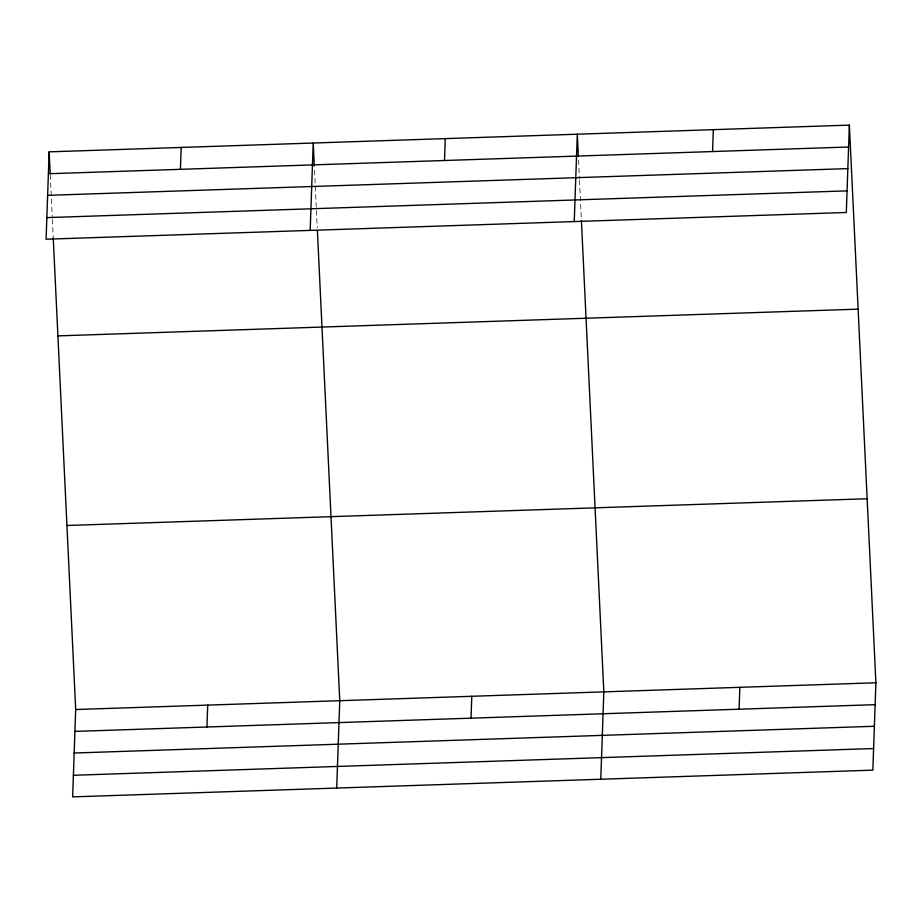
<?xml version="1.0" encoding="UTF-8"?>
<svg xmlns="http://www.w3.org/2000/svg" width="922" height="922" viewBox="0 0 922 922"><rect width="100%" height="100%" fill="white"/><g stroke="black" fill="none" stroke-linecap="round" stroke-linejoin="round"><path stroke-width="0.69" stroke-dasharray="4.61 3.46" d="M578.532 160.082L579.419 178.776M579.489 180.216L581.333 219.033M314.517 170.351L316.373 209.167M316.442 210.608L317.26 227.861M50.249 174.857L52.3 217.995M52.37 219.436L53.257 238.118"/><path stroke-width="1.38" d="M49.154 151.853L46.1 239.224L846.315 212.475L849.369 125.115L49.154 151.853L50.18 173.428M53.257 238.118L75.685 709.525L72.631 796.885L872.846 770.147L875.9 682.776L849.369 125.115M180.424 169.325L181.185 147.451M206.954 726.997L207.715 705.111M310.172 230.396L313.226 143.037L314.321 166.041M336.703 788.056L339.757 700.697L317.399 230.731M444.496 160.509L445.257 138.623M471.027 718.169L471.787 696.283M574.245 221.568L577.299 134.209L578.325 155.772M600.775 779.24L603.829 691.869L581.402 220.473M712.568 151.542L713.328 129.656M739.098 709.214L739.859 687.328M48.382 173.739L848.609 147.001M47.633 195.349L847.848 168.611M46.849 217.615L847.076 190.866M57.902 335.885L858.128 309.147M66.926 525.494L867.141 498.744M75.685 709.525L875.9 682.776M74.913 731.411L875.139 704.662M74.163 753.02L874.379 726.271M73.38 775.275L873.607 748.537"/></g></svg>
